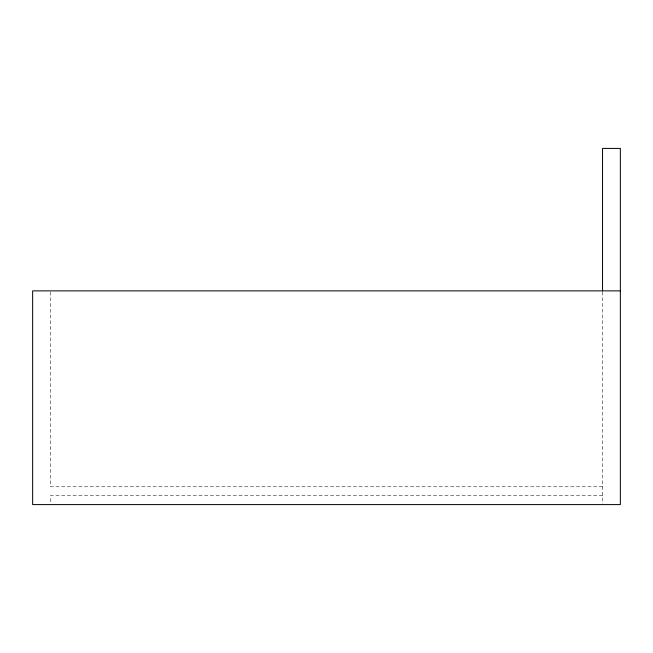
<?xml version="1.0" encoding="UTF-8"?>
<svg xmlns="http://www.w3.org/2000/svg" width="653" height="653" viewBox="0 0 653 653"><rect width="100%" height="100%" fill="white"/><g stroke="black" fill="none" stroke-linecap="round" stroke-linejoin="round"><path stroke-width="0.49" stroke-dasharray="3.27 2.45" d="M602.539 486.779L50.461 486.779L50.461 291.899M602.539 495.684L50.461 495.684L50.461 503.602M602.539 291.899L602.539 503.602"/><path stroke-width="0.98" d="M620.35 290.879L32.65 290.879L32.65 504.589L620.35 504.589L620.35 148.411L602.539 148.411L602.539 290.879"/></g></svg>
